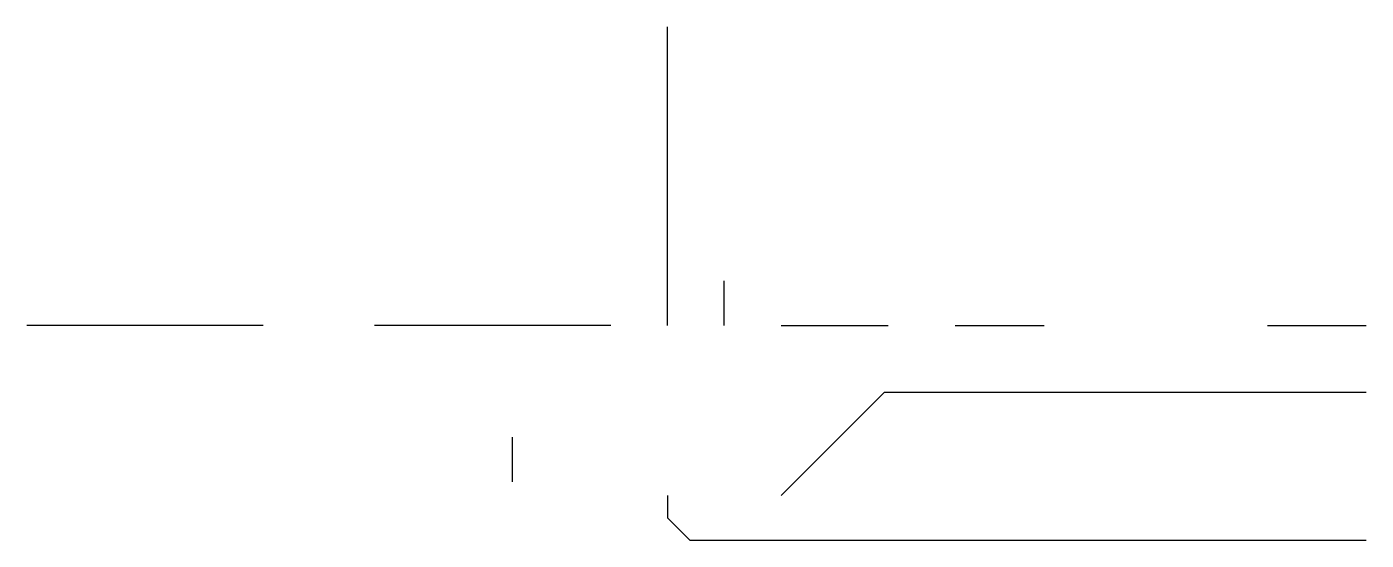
# Model space of a CAD drawing. Header units: millimetres. Extents: x 5 to 65, y 42 to 65.
import ezdxf

# ---------------------------------------------------------------- set-up
doc = ezdxf.new("R2010")
doc.units = ezdxf.units.MM
doc.header["$MEASUREMENT"] = 0
doc.layers.add('TOP-1.00mm', color=1, linetype='Continuous', true_color=0xff0000)

msp = doc.modelspace()

# ---------------------------------------------------------------- linework, layer by layer
at = {"layer": 'TOP-1.00mm'}
for p, q in [((33.706, 51.615), (33.706, 65)), ((36.246, 51.615), (36.246, 53.615)), ((15.583, 51.615), (5, 51.615)), ((31.166, 51.615), (20.583, 51.615)), ((38.786, 51.615), (43.58, 51.615)), ((46.58, 51.615), (50.58, 51.615)), ((60.58, 51.615), (65, 51.615)), ((26.752, 44.615), (26.752, 46.615))]:
    msp.add_line(p, q, dxfattribs=at)
for points in [[(65, 48.615), (43.406, 48.615), (38.786, 43.995)], [(33.706, 43.995), (33.706, 42.995), (34.706, 41.995), (65, 41.995)]]:
    msp.add_lwpolyline(points, dxfattribs=at)

doc.saveas('drawing.dxf')
